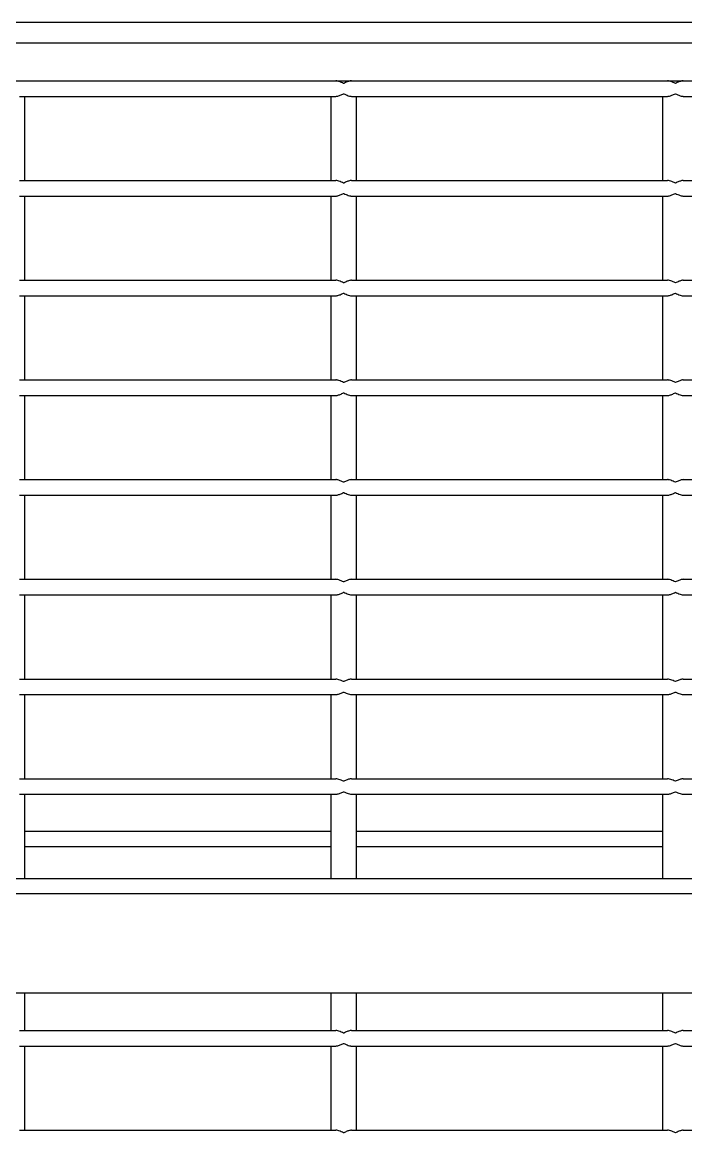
# Model space of a CAD drawing. Header units: millimetres. Extents: x 1293 to 41893, y 1011 to 26911.
# Drawn here: x 13211.4 to 13346.9, y 12990.6 to 13217.4 of the extents above; entities that cross this region are included whole.
import ezdxf

# ---------------------------------------------------------------- set-up
doc = ezdxf.new("R2010")
doc.units = ezdxf.units.MM
doc.header["$LTSCALE"] = 50

msp = doc.modelspace()

# ---------------------------------------------------------------- linework, layer by layer
at = {"color": 7, "linetype": 'Continuous', "lineweight": 25}
for p, q in [((13087.0601497, 13217.4065398), (14282.6477268, 13217.4065398)), ((13087.0601497, 13213.1732064), (14279.2935527, 13213.1732064)), ((13126.7301497, 13205.4398731), (13630.4968163, 13205.4398731)), ((13210.8676497, 13202.2648731), (13275.425983, 13202.2648731)), ((13211.925983, 13185.0798731), (13211.925983, 13202.2648731)), ((13274.3676497, 13202.2648731), (13274.3676497, 13185.0798731)), ((13278.600983, 13202.2648731), (13343.1593163, 13202.2648731)), ((13279.6593163, 13185.0798731), (13279.6593163, 13202.2648731)), ((13342.100983, 13202.2648731), (13342.100983, 13185.0798731)), ((13346.3343163, 13202.2648731), (13410.8926497, 13202.2648731)), ((13210.8676497, 13185.0798731), (13275.425983, 13185.0798731)), ((13278.600983, 13185.0798731), (13343.1593163, 13185.0798731)), ((13346.3343163, 13185.0798731), (13410.8926497, 13185.0798731)), ((13210.8676497, 13181.9048731), (13275.425983, 13181.9048731)), ((13211.925983, 13164.7198731), (13211.925983, 13181.9048731)), ((13274.3676497, 13181.9048731), (13274.3676497, 13164.7198731)), ((13278.600983, 13181.9048731), (13343.1593163, 13181.9048731)), ((13279.6593163, 13164.7198731), (13279.6593163, 13181.9048731)), ((13342.100983, 13181.9048731), (13342.100983, 13164.7198731)), ((13346.3343163, 13181.9048731), (13410.8926497, 13181.9048731)), ((13210.8676497, 13164.7198731), (13275.425983, 13164.7198731)), ((13278.600983, 13164.7198731), (13343.1593163, 13164.7198731)), ((13346.3343163, 13164.7198731), (13410.8926497, 13164.7198731)), ((13210.8676497, 13161.5448731), (13275.425983, 13161.5448731)), ((13211.925983, 13144.3598731), (13211.925983, 13161.5448731)), ((13274.3676497, 13161.5448731), (13274.3676497, 13144.3598731)), ((13278.600983, 13161.5448731), (13343.1593163, 13161.5448731)), ((13279.6593163, 13144.3598731), (13279.6593163, 13161.5448731)), ((13342.100983, 13161.5448731), (13342.100983, 13144.3598731)), ((13346.3343163, 13161.5448731), (13410.8926497, 13161.5448731)), ((13210.8676497, 13144.3598731), (13275.425983, 13144.3598731)), ((13278.600983, 13144.3598731), (13343.1593163, 13144.3598731)), ((13346.3343163, 13144.3598731), (13410.8926497, 13144.3598731)), ((13210.8676497, 13141.1848731), (13275.425983, 13141.1848731)), ((13211.925983, 13123.9998731), (13211.925983, 13141.1848731)), ((13274.3676497, 13141.1848731), (13274.3676497, 13123.9998731)), ((13278.600983, 13141.1848731), (13343.1593163, 13141.1848731)), ((13279.6593163, 13123.9998731), (13279.6593163, 13141.1848731)), ((13342.100983, 13141.1848731), (13342.100983, 13123.9998731)), ((13346.3343163, 13141.1848731), (13410.8926497, 13141.1848731)), ((13210.8676497, 13123.9998731), (13275.425983, 13123.9998731)), ((13278.600983, 13123.9998731), (13343.1593163, 13123.9998731)), ((13346.3343163, 13123.9998731), (13410.8926497, 13123.9998731)), ((13210.8676497, 13120.8248731), (13275.425983, 13120.8248731)), ((13211.925983, 13103.6398731), (13211.925983, 13120.8248731)), ((13274.3676497, 13120.8248731), (13274.3676497, 13103.6398731)), ((13278.600983, 13120.8248731), (13343.1593163, 13120.8248731)), ((13279.6593163, 13103.6398731), (13279.6593163, 13120.8248731)), ((13342.100983, 13120.8248731), (13342.100983, 13103.6398731)), ((13346.3343163, 13120.8248731), (13410.8926497, 13120.8248731)), ((13210.8676497, 13103.6398731), (13275.425983, 13103.6398731)), ((13278.600983, 13103.6398731), (13343.1593163, 13103.6398731)), ((13346.3343163, 13103.6398731), (13410.8926497, 13103.6398731)), ((13210.8676497, 13100.4648731), (13275.425983, 13100.4648731)), ((13211.925983, 13083.2798731), (13211.925983, 13100.4648731)), ((13274.3676497, 13100.4648731), (13274.3676497, 13083.2798731)), ((13278.600983, 13100.4648731), (13343.1593163, 13100.4648731)), ((13279.6593163, 13083.2798731), (13279.6593163, 13100.4648731)), ((13342.100983, 13100.4648731), (13342.100983, 13083.2798731)), ((13346.3343163, 13100.4648731), (13410.8926497, 13100.4648731)), ((13210.8676497, 13083.2798731), (13275.425983, 13083.2798731)), ((13278.600983, 13083.2798731), (13343.1593163, 13083.2798731)), ((13346.3343163, 13083.2798731), (13410.8926497, 13083.2798731)), ((13210.8676497, 13080.1048731), (13275.425983, 13080.1048731)), ((13211.925983, 13062.9198731), (13211.925983, 13080.1048731)), ((13274.3676497, 13080.1048731), (13274.3676497, 13062.9198731)), ((13278.600983, 13080.1048731), (13343.1593163, 13080.1048731)), ((13279.6593163, 13062.9198731), (13279.6593163, 13080.1048731)), ((13342.100983, 13080.1048731), (13342.100983, 13062.9198731)), ((13346.3343163, 13080.1048731), (13410.8926497, 13080.1048731)), ((13210.8676497, 13062.9198731), (13275.425983, 13062.9198731)), ((13278.600983, 13062.9198731), (13343.1593163, 13062.9198731)), ((13346.3343163, 13062.9198731), (13410.8926497, 13062.9198731)), ((13210.8676497, 13059.7448731), (13275.425983, 13059.7448731)), ((13211.925983, 13042.5598731), (13211.925983, 13059.7448731)), ((13274.3676497, 13059.7448731), (13274.3676497, 13042.5598731)), ((13278.600983, 13059.7448731), (13343.1593163, 13059.7448731)), ((13279.6593163, 13042.5598731), (13279.6593163, 13059.7448731)), ((13342.100983, 13059.7448731), (13342.100983, 13042.5598731)), ((13346.3343163, 13059.7448731), (13410.8926497, 13059.7448731)), ((13211.925983, 13052.2309845), (13274.3676497, 13052.2309845)), ((13279.6593163, 13052.2309845), (13342.100983, 13052.2309845)), ((13211.925983, 13049.0559845), (13274.3676497, 13049.0559845)), ((13279.6593163, 13049.0559845), (13342.100983, 13049.0559845)), ((13126.7301497, 13042.5598731), (13630.4968163, 13042.5598731)), ((13630.4968163, 13039.3848731), (13126.7301497, 13039.3848731)), ((13118.2601497, 13019.1732064), (13638.9601497, 13019.1732064)), ((13211.925983, 13011.5109845), (13211.925983, 13019.1732064)), ((13274.3676497, 13019.1732064), (13274.3676497, 13011.5109845)), ((13279.6593163, 13011.5109845), (13279.6593163, 13019.1732064)), ((13342.100983, 13019.1732064), (13342.100983, 13011.5109845)), ((13210.8676497, 13011.5109845), (13275.425983, 13011.5109845)), ((13278.600983, 13011.5109845), (13343.1593163, 13011.5109845)), ((13346.3343163, 13011.5109845), (13410.8926497, 13011.5109845)), ((13210.8676497, 13008.3359845), (13275.425983, 13008.3359845)), ((13211.925983, 12991.1509845), (13211.925983, 13008.3359845)), ((13274.3676497, 13008.3359845), (13274.3676497, 12991.1509845)), ((13278.600983, 13008.3359845), (13343.1593163, 13008.3359845)), ((13279.6593163, 12991.1509845), (13279.6593163, 13008.3359845)), ((13342.100983, 13008.3359845), (13342.100983, 12991.1509845)), ((13346.3343163, 13008.3359845), (13410.8926497, 13008.3359845)), ((13210.8676497, 12991.1509845), (13275.425983, 12991.1509845)), ((13278.600983, 12991.1509845), (13343.1593163, 12991.1509845)), ((13346.3343163, 12991.1509845), (13410.8926497, 12991.1509845))]:
    msp.add_line(p, q, dxfattribs=at)
for points, knots in [([(13277.013483, 13204.9107064), (13277.0109271, 13204.9118495), (13276.6909887, 13205.0549304), (13276.2154731, 13205.267201), (13275.6928312, 13205.4235456), (13275.4920758, 13205.4358291), (13275.425983, 13205.4398731)], [0, 0, 0, 0, 0.0046971273, 0.5879730073, 0.8643521995, 1, 1, 1, 1]), ([(13278.600983, 13205.4398731), (13278.5164478, 13205.4333117), (13278.239213, 13205.4117934), (13277.7041536, 13205.216986), (13277.2528199, 13205.0177457), (13277.0160389, 13204.9118496), (13277.013483, 13204.9107064)], [0, 0, 0, 0, 0.1723614537, 0.5652622384, 0.9953071929, 1, 1, 1, 1]), ([(13344.7468163, 13204.9107064), (13344.7442604, 13204.9118495), (13344.4243221, 13205.0549304), (13343.9488064, 13205.267201), (13343.4261645, 13205.4235456), (13343.2254092, 13205.4358291), (13343.1593163, 13205.4398731)], [0, 0, 0, 0, 0.0046971273, 0.5879730074, 0.8643521995, 1, 1, 1, 1]), ([(13346.3343163, 13205.4398731), (13346.2497811, 13205.4333117), (13345.9725464, 13205.4117934), (13345.4374869, 13205.216986), (13344.9861532, 13205.0177457), (13344.7493723, 13204.9118496), (13344.7468163, 13204.9107064)], [0, 0, 0, 0, 0.1723614537, 0.5652622384, 0.9953071929, 1, 1, 1, 1]), ([(13275.425983, 13202.2648731), (13275.5105182, 13202.2714345), (13275.787753, 13202.2929529), (13276.3228124, 13202.4877603), (13276.7741461, 13202.6870005), (13277.010927, 13202.7928967), (13277.013483, 13202.7940398)], [0, 0, 0, 0, 0.1723614537, 0.5652622384, 0.9953071929, 1, 1, 1, 1]), ([(13277.013483, 13202.7940398), (13277.0160389, 13202.7928968), (13277.3359773, 13202.6498159), (13277.8114929, 13202.4375452), (13278.3341348, 13202.2812007), (13278.5348902, 13202.2689171), (13278.600983, 13202.2648731)], [0, 0, 0, 0, 0.00469712726, 0.58797300735, 0.86435219951, 1, 1, 1, 1]), ([(13343.1593163, 13202.2648731), (13343.2438516, 13202.2714345), (13343.5210863, 13202.2929529), (13344.0561457, 13202.4877603), (13344.5074794, 13202.6870005), (13344.7442604, 13202.7928967), (13344.7468163, 13202.7940398)], [0, 0, 0, 0, 0.1723614537, 0.5652622384, 0.9953071929, 1, 1, 1, 1]), ([(13344.7468163, 13202.7940398), (13344.7493722, 13202.7928968), (13345.0693106, 13202.6498159), (13345.5448262, 13202.4375452), (13346.0674681, 13202.2812007), (13346.2682235, 13202.2689171), (13346.3343163, 13202.2648731)], [0, 0, 0, 0, 0.0046971273, 0.5879730074, 0.8643521995, 1, 1, 1, 1]), ([(13277.013483, 13184.5507064), (13277.0109271, 13184.5518495), (13276.6909887, 13184.6949304), (13276.2154731, 13184.907201), (13275.6928312, 13185.0635456), (13275.4920758, 13185.0758291), (13275.425983, 13185.0798731)], [0, 0, 0, 0, 0.0046971273, 0.5879730073, 0.8643521995, 1, 1, 1, 1]), ([(13278.600983, 13185.0798731), (13278.5164478, 13185.0733117), (13278.239213, 13185.0517934), (13277.7041536, 13184.856986), (13277.2528199, 13184.6577457), (13277.0160389, 13184.5518496), (13277.013483, 13184.5507064)], [0, 0, 0, 0, 0.1723614537, 0.5652622384, 0.9953071929, 1, 1, 1, 1]), ([(13344.7468163, 13184.5507064), (13344.7442604, 13184.5518495), (13344.4243221, 13184.6949304), (13343.9488064, 13184.907201), (13343.4261645, 13185.0635456), (13343.2254092, 13185.0758291), (13343.1593163, 13185.0798731)], [0, 0, 0, 0, 0.0046971273, 0.5879730074, 0.8643521995, 1, 1, 1, 1]), ([(13346.3343163, 13185.0798731), (13346.2497811, 13185.0733117), (13345.9725464, 13185.0517934), (13345.4374869, 13184.856986), (13344.9861532, 13184.6577457), (13344.7493723, 13184.5518496), (13344.7468163, 13184.5507064)], [0, 0, 0, 0, 0.1723614537, 0.5652622384, 0.9953071929, 1, 1, 1, 1]), ([(13275.425983, 13181.9048731), (13275.5105182, 13181.9114345), (13275.787753, 13181.9329529), (13276.3228124, 13182.1277603), (13276.7741461, 13182.3270005), (13277.010927, 13182.4328967), (13277.013483, 13182.4340398)], [0, 0, 0, 0, 0.1723614537, 0.5652622384, 0.9953071929, 1, 1, 1, 1]), ([(13277.013483, 13182.4340398), (13277.0160389, 13182.4328968), (13277.3359773, 13182.2898159), (13277.8114929, 13182.0775452), (13278.3341348, 13181.9212007), (13278.5348902, 13181.9089171), (13278.600983, 13181.9048731)], [0, 0, 0, 0, 0.0046971273, 0.5879730074, 0.8643521995, 1, 1, 1, 1]), ([(13343.1593163, 13181.9048731), (13343.2438516, 13181.9114345), (13343.5210863, 13181.9329529), (13344.0561457, 13182.1277603), (13344.5074794, 13182.3270005), (13344.7442604, 13182.4328967), (13344.7468163, 13182.4340398)], [0, 0, 0, 0, 0.1723614537, 0.5652622384, 0.9953071929, 1, 1, 1, 1]), ([(13344.7468163, 13182.4340398), (13344.7493722, 13182.4328968), (13345.0693106, 13182.2898159), (13345.5448262, 13182.0775452), (13346.0674681, 13181.9212007), (13346.2682235, 13181.9089171), (13346.3343163, 13181.9048731)], [0, 0, 0, 0, 0.0046971273, 0.5879730074, 0.8643521995, 1, 1, 1, 1]), ([(13277.013483, 13164.1907064), (13277.0109271, 13164.1918495), (13276.6909887, 13164.3349304), (13276.2154731, 13164.547201), (13275.6928312, 13164.7035456), (13275.4920758, 13164.7158291), (13275.425983, 13164.7198731)], [0, 0, 0, 0, 0.0046971273, 0.5879730073, 0.8643521995, 1, 1, 1, 1]), ([(13278.600983, 13164.7198731), (13278.5164478, 13164.7133117), (13278.239213, 13164.6917934), (13277.7041536, 13164.496986), (13277.2528199, 13164.2977457), (13277.0160389, 13164.1918496), (13277.013483, 13164.1907064)], [0, 0, 0, 0, 0.1723614537, 0.5652622384, 0.9953071929, 1, 1, 1, 1]), ([(13344.7468163, 13164.1907064), (13344.7442604, 13164.1918495), (13344.4243221, 13164.3349304), (13343.9488064, 13164.547201), (13343.4261645, 13164.7035456), (13343.2254092, 13164.7158291), (13343.1593163, 13164.7198731)], [0, 0, 0, 0, 0.00469712726, 0.58797300738, 0.86435219951, 1, 1, 1, 1]), ([(13346.3343163, 13164.7198731), (13346.2497811, 13164.7133117), (13345.9725464, 13164.6917934), (13345.4374869, 13164.496986), (13344.9861532, 13164.2977457), (13344.7493723, 13164.1918496), (13344.7468163, 13164.1907064)], [0, 0, 0, 0, 0.17236145371, 0.5652622384, 0.99530719289, 1, 1, 1, 1]), ([(13275.425983, 13161.5448731), (13275.5105182, 13161.5514345), (13275.787753, 13161.5729529), (13276.3228124, 13161.7677603), (13276.7741461, 13161.9670005), (13277.010927, 13162.0728967), (13277.013483, 13162.0740398)], [0, 0, 0, 0, 0.1723614537, 0.5652622384, 0.9953071929, 1, 1, 1, 1]), ([(13277.013483, 13162.0740398), (13277.0160389, 13162.0728968), (13277.3359773, 13161.9298159), (13277.8114929, 13161.7175452), (13278.3341348, 13161.5612007), (13278.5348902, 13161.5489171), (13278.600983, 13161.5448731)], [0, 0, 0, 0, 0.0046971273, 0.5879730074, 0.8643521995, 1, 1, 1, 1]), ([(13343.1593163, 13161.5448731), (13343.2438516, 13161.5514345), (13343.5210863, 13161.5729529), (13344.0561457, 13161.7677603), (13344.5074794, 13161.9670005), (13344.7442604, 13162.0728967), (13344.7468163, 13162.0740398)], [0, 0, 0, 0, 0.1723614537, 0.5652622384, 0.9953071929, 1, 1, 1, 1]), ([(13344.7468163, 13162.0740398), (13344.7493722, 13162.0728968), (13345.0693106, 13161.9298159), (13345.5448262, 13161.7175452), (13346.0674681, 13161.5612007), (13346.2682235, 13161.5489171), (13346.3343163, 13161.5448731)], [0, 0, 0, 0, 0.0046971273, 0.5879730074, 0.8643521995, 1, 1, 1, 1]), ([(13277.013483, 13143.8307064), (13277.0109271, 13143.8318495), (13276.6909887, 13143.9749304), (13276.2154731, 13144.187201), (13275.6928312, 13144.3435456), (13275.4920758, 13144.3558291), (13275.425983, 13144.3598731)], [0, 0, 0, 0, 0.00469712726, 0.58797300732, 0.86435219951, 1, 1, 1, 1]), ([(13278.600983, 13144.3598731), (13278.5164478, 13144.3533117), (13278.239213, 13144.3317934), (13277.7041536, 13144.136986), (13277.2528199, 13143.9377457), (13277.0160389, 13143.8318496), (13277.013483, 13143.8307064)], [0, 0, 0, 0, 0.1723614537, 0.5652622384, 0.9953071929, 1, 1, 1, 1]), ([(13344.7468163, 13143.8307064), (13344.7442604, 13143.8318495), (13344.4243221, 13143.9749304), (13343.9488064, 13144.187201), (13343.4261645, 13144.3435456), (13343.2254092, 13144.3558291), (13343.1593163, 13144.3598731)], [0, 0, 0, 0, 0.0046971273, 0.5879730074, 0.8643521995, 1, 1, 1, 1]), ([(13346.3343163, 13144.3598731), (13346.2497811, 13144.3533117), (13345.9725464, 13144.3317934), (13345.4374869, 13144.136986), (13344.9861532, 13143.9377457), (13344.7493723, 13143.8318496), (13344.7468163, 13143.8307064)], [0, 0, 0, 0, 0.1723614537, 0.5652622384, 0.9953071929, 1, 1, 1, 1]), ([(13275.425983, 13141.1848731), (13275.5105182, 13141.1914345), (13275.787753, 13141.2129529), (13276.3228124, 13141.4077603), (13276.7741461, 13141.6070005), (13277.010927, 13141.7128967), (13277.013483, 13141.7140398)], [0, 0, 0, 0, 0.1723614537, 0.56526223839, 0.99530719289, 1, 1, 1, 1]), ([(13277.013483, 13141.7140398), (13277.0160389, 13141.7128968), (13277.3359773, 13141.5698159), (13277.8114929, 13141.3575452), (13278.3341348, 13141.2012007), (13278.5348902, 13141.1889171), (13278.600983, 13141.1848731)], [0, 0, 0, 0, 0.0046971273, 0.5879730074, 0.8643521995, 1, 1, 1, 1]), ([(13343.1593163, 13141.1848731), (13343.2438516, 13141.1914345), (13343.5210863, 13141.2129529), (13344.0561457, 13141.4077603), (13344.5074794, 13141.6070005), (13344.7442604, 13141.7128967), (13344.7468163, 13141.7140398)], [0, 0, 0, 0, 0.1723614537, 0.5652622384, 0.9953071929, 1, 1, 1, 1]), ([(13344.7468163, 13141.7140398), (13344.7493722, 13141.7128968), (13345.0693106, 13141.5698159), (13345.5448262, 13141.3575452), (13346.0674681, 13141.2012007), (13346.2682235, 13141.1889171), (13346.3343163, 13141.1848731)], [0, 0, 0, 0, 0.0046971273, 0.5879730074, 0.8643521995, 1, 1, 1, 1]), ([(13277.013483, 13123.4707064), (13277.0109271, 13123.4718495), (13276.6909887, 13123.6149304), (13276.2154731, 13123.827201), (13275.6928312, 13123.9835456), (13275.4920758, 13123.9958291), (13275.425983, 13123.9998731)], [0, 0, 0, 0, 0.00469712726, 0.58797300732, 0.86435219951, 1, 1, 1, 1]), ([(13278.600983, 13123.9998731), (13278.5164478, 13123.9933117), (13278.239213, 13123.9717934), (13277.7041536, 13123.776986), (13277.2528199, 13123.5777457), (13277.0160389, 13123.4718496), (13277.013483, 13123.4707064)], [0, 0, 0, 0, 0.1723614537, 0.5652622384, 0.9953071929, 1, 1, 1, 1]), ([(13344.7468163, 13123.4707064), (13344.7442604, 13123.4718495), (13344.4243221, 13123.6149304), (13343.9488064, 13123.827201), (13343.4261645, 13123.9835456), (13343.2254092, 13123.9958291), (13343.1593163, 13123.9998731)], [0, 0, 0, 0, 0.0046971273, 0.5879730074, 0.8643521995, 1, 1, 1, 1]), ([(13346.3343163, 13123.9998731), (13346.2497811, 13123.9933117), (13345.9725464, 13123.9717934), (13345.4374869, 13123.776986), (13344.9861532, 13123.5777457), (13344.7493723, 13123.4718496), (13344.7468163, 13123.4707064)], [0, 0, 0, 0, 0.1723614537, 0.5652622384, 0.9953071929, 1, 1, 1, 1]), ([(13275.425983, 13120.8248731), (13275.5105182, 13120.8314345), (13275.787753, 13120.8529529), (13276.3228124, 13121.0477603), (13276.7741461, 13121.2470005), (13277.010927, 13121.3528967), (13277.013483, 13121.3540398)], [0, 0, 0, 0, 0.1723614537, 0.5652622384, 0.9953071929, 1, 1, 1, 1]), ([(13277.013483, 13121.3540398), (13277.0160389, 13121.3528968), (13277.3359773, 13121.2098159), (13277.8114929, 13120.9975452), (13278.3341348, 13120.8412007), (13278.5348902, 13120.8289171), (13278.600983, 13120.8248731)], [0, 0, 0, 0, 0.0046971273, 0.5879730074, 0.8643521995, 1, 1, 1, 1]), ([(13343.1593163, 13120.8248731), (13343.2438516, 13120.8314345), (13343.5210863, 13120.8529529), (13344.0561457, 13121.0477603), (13344.5074794, 13121.2470005), (13344.7442604, 13121.3528967), (13344.7468163, 13121.3540398)], [0, 0, 0, 0, 0.1723614537, 0.5652622384, 0.9953071929, 1, 1, 1, 1]), ([(13344.7468163, 13121.3540398), (13344.7493722, 13121.3528968), (13345.0693106, 13121.2098159), (13345.5448262, 13120.9975452), (13346.0674681, 13120.8412007), (13346.2682235, 13120.8289171), (13346.3343163, 13120.8248731)], [0, 0, 0, 0, 0.0046971273, 0.5879730074, 0.8643521995, 1, 1, 1, 1]), ([(13277.013483, 13103.1107064), (13277.0109271, 13103.1118495), (13276.6909887, 13103.2549304), (13276.2154731, 13103.467201), (13275.6928312, 13103.6235456), (13275.4920758, 13103.6358291), (13275.425983, 13103.6398731)], [0, 0, 0, 0, 0.0046971273, 0.5879730073, 0.8643521995, 1, 1, 1, 1]), ([(13278.600983, 13103.6398731), (13278.5164478, 13103.6333117), (13278.239213, 13103.6117934), (13277.7041536, 13103.416986), (13277.2528199, 13103.2177457), (13277.0160389, 13103.1118496), (13277.013483, 13103.1107064)], [0, 0, 0, 0, 0.1723614537, 0.5652622384, 0.9953071929, 1, 1, 1, 1]), ([(13344.7468163, 13103.1107064), (13344.7442604, 13103.1118495), (13344.4243221, 13103.2549304), (13343.9488064, 13103.467201), (13343.4261645, 13103.6235456), (13343.2254092, 13103.6358291), (13343.1593163, 13103.6398731)], [0, 0, 0, 0, 0.0046971273, 0.5879730074, 0.8643521995, 1, 1, 1, 1]), ([(13346.3343163, 13103.6398731), (13346.2497811, 13103.6333117), (13345.9725464, 13103.6117934), (13345.4374869, 13103.416986), (13344.9861532, 13103.2177457), (13344.7493723, 13103.1118496), (13344.7468163, 13103.1107064)], [0, 0, 0, 0, 0.1723614537, 0.5652622384, 0.9953071929, 1, 1, 1, 1]), ([(13275.425983, 13100.4648731), (13275.5105182, 13100.4714345), (13275.787753, 13100.4929529), (13276.3228124, 13100.6877603), (13276.7741461, 13100.8870005), (13277.010927, 13100.9928967), (13277.013483, 13100.9940398)], [0, 0, 0, 0, 0.1723614537, 0.56526223839, 0.99530719289, 1, 1, 1, 1]), ([(13277.013483, 13100.9940398), (13277.0160389, 13100.9928968), (13277.3359773, 13100.8498159), (13277.8114929, 13100.6375452), (13278.3341348, 13100.4812007), (13278.5348902, 13100.4689171), (13278.600983, 13100.4648731)], [0, 0, 0, 0, 0.0046971273, 0.5879730074, 0.8643521995, 1, 1, 1, 1]), ([(13343.1593163, 13100.4648731), (13343.2438516, 13100.4714345), (13343.5210863, 13100.4929529), (13344.0561457, 13100.6877603), (13344.5074794, 13100.8870005), (13344.7442604, 13100.9928967), (13344.7468163, 13100.9940398)], [0, 0, 0, 0, 0.17236145372, 0.56526223842, 0.99530719289, 1, 1, 1, 1]), ([(13344.7468163, 13100.9940398), (13344.7493722, 13100.9928968), (13345.0693106, 13100.8498159), (13345.5448262, 13100.6375452), (13346.0674681, 13100.4812007), (13346.2682235, 13100.4689171), (13346.3343163, 13100.4648731)], [0, 0, 0, 0, 0.0046971273, 0.5879730074, 0.8643521995, 1, 1, 1, 1]), ([(13277.013483, 13082.7507064), (13277.0109271, 13082.7518495), (13276.6909887, 13082.8949304), (13276.2154731, 13083.107201), (13275.6928312, 13083.2635456), (13275.4920758, 13083.2758291), (13275.425983, 13083.2798731)], [0, 0, 0, 0, 0.0046971273, 0.5879730073, 0.8643521995, 1, 1, 1, 1]), ([(13278.600983, 13083.2798731), (13278.5164478, 13083.2733117), (13278.239213, 13083.2517934), (13277.7041536, 13083.056986), (13277.2528199, 13082.8577457), (13277.0160389, 13082.7518496), (13277.013483, 13082.7507064)], [0, 0, 0, 0, 0.1723614537, 0.5652622384, 0.9953071929, 1, 1, 1, 1]), ([(13344.7468163, 13082.7507064), (13344.7442604, 13082.7518495), (13344.4243221, 13082.8949304), (13343.9488064, 13083.107201), (13343.4261645, 13083.2635456), (13343.2254092, 13083.2758291), (13343.1593163, 13083.2798731)], [0, 0, 0, 0, 0.0046971273, 0.5879730074, 0.8643521995, 1, 1, 1, 1]), ([(13346.3343163, 13083.2798731), (13346.2497811, 13083.2733117), (13345.9725464, 13083.2517934), (13345.4374869, 13083.056986), (13344.9861532, 13082.8577457), (13344.7493723, 13082.7518496), (13344.7468163, 13082.7507064)], [0, 0, 0, 0, 0.1723614537, 0.5652622384, 0.9953071929, 1, 1, 1, 1]), ([(13275.425983, 13080.1048731), (13275.5105182, 13080.1114345), (13275.787753, 13080.1329529), (13276.3228124, 13080.3277603), (13276.7741461, 13080.5270005), (13277.010927, 13080.6328967), (13277.013483, 13080.6340398)], [0, 0, 0, 0, 0.1723614537, 0.5652622384, 0.9953071929, 1, 1, 1, 1]), ([(13277.013483, 13080.6340398), (13277.0160389, 13080.6328968), (13277.3359773, 13080.4898159), (13277.8114929, 13080.2775452), (13278.3341348, 13080.1212007), (13278.5348902, 13080.1089171), (13278.600983, 13080.1048731)], [0, 0, 0, 0, 0.0046971273, 0.5879730074, 0.8643521995, 1, 1, 1, 1]), ([(13343.1593163, 13080.1048731), (13343.2438516, 13080.1114345), (13343.5210863, 13080.1329529), (13344.0561457, 13080.3277603), (13344.5074794, 13080.5270005), (13344.7442604, 13080.6328967), (13344.7468163, 13080.6340398)], [0, 0, 0, 0, 0.1723614537, 0.5652622384, 0.9953071929, 1, 1, 1, 1]), ([(13344.7468163, 13080.6340398), (13344.7493722, 13080.6328968), (13345.0693106, 13080.4898159), (13345.5448262, 13080.2775452), (13346.0674681, 13080.1212007), (13346.2682235, 13080.1089171), (13346.3343163, 13080.1048731)], [0, 0, 0, 0, 0.0046971273, 0.5879730074, 0.8643521995, 1, 1, 1, 1]), ([(13277.013483, 13062.3907064), (13277.0109271, 13062.3918495), (13276.6909887, 13062.5349304), (13276.2154731, 13062.747201), (13275.6928312, 13062.9035456), (13275.4920758, 13062.9158291), (13275.425983, 13062.9198731)], [0, 0, 0, 0, 0.0046971273, 0.5879730073, 0.8643521995, 1, 1, 1, 1]), ([(13278.600983, 13062.9198731), (13278.5164478, 13062.9133117), (13278.239213, 13062.8917934), (13277.7041536, 13062.696986), (13277.2528199, 13062.4977457), (13277.0160389, 13062.3918496), (13277.013483, 13062.3907064)], [0, 0, 0, 0, 0.1723614537, 0.5652622384, 0.9953071929, 1, 1, 1, 1]), ([(13344.7468163, 13062.3907064), (13344.7442604, 13062.3918495), (13344.4243221, 13062.5349304), (13343.9488064, 13062.747201), (13343.4261645, 13062.9035456), (13343.2254092, 13062.9158291), (13343.1593163, 13062.9198731)], [0, 0, 0, 0, 0.0046971273, 0.5879730074, 0.8643521995, 1, 1, 1, 1]), ([(13346.3343163, 13062.9198731), (13346.2497811, 13062.9133117), (13345.9725464, 13062.8917934), (13345.4374869, 13062.696986), (13344.9861532, 13062.4977457), (13344.7493723, 13062.3918496), (13344.7468163, 13062.3907064)], [0, 0, 0, 0, 0.1723614537, 0.5652622384, 0.9953071929, 1, 1, 1, 1]), ([(13275.425983, 13059.7448731), (13275.5105182, 13059.7514345), (13275.787753, 13059.7729529), (13276.3228124, 13059.9677603), (13276.7741461, 13060.1670005), (13277.010927, 13060.2728967), (13277.013483, 13060.2740398)], [0, 0, 0, 0, 0.1723614537, 0.5652622384, 0.9953071929, 1, 1, 1, 1]), ([(13277.013483, 13060.2740398), (13277.0160389, 13060.2728968), (13277.3359773, 13060.1298159), (13277.8114929, 13059.9175452), (13278.3341348, 13059.7612007), (13278.5348902, 13059.7489171), (13278.600983, 13059.7448731)], [0, 0, 0, 0, 0.00469712726, 0.58797300735, 0.86435219951, 1, 1, 1, 1]), ([(13343.1593163, 13059.7448731), (13343.2438516, 13059.7514345), (13343.5210863, 13059.7729529), (13344.0561457, 13059.9677603), (13344.5074794, 13060.1670005), (13344.7442604, 13060.2728967), (13344.7468163, 13060.2740398)], [0, 0, 0, 0, 0.17236145372, 0.56526223842, 0.99530719289, 1, 1, 1, 1]), ([(13344.7468163, 13060.2740398), (13344.7493722, 13060.2728968), (13345.0693106, 13060.1298159), (13345.5448262, 13059.9175452), (13346.0674681, 13059.7612007), (13346.2682235, 13059.7489171), (13346.3343163, 13059.7448731)], [0, 0, 0, 0, 0.0046971273, 0.5879730074, 0.8643521995, 1, 1, 1, 1]), ([(13277.013483, 13010.9818178), (13277.0109271, 13010.9829609), (13276.6909887, 13011.1260417), (13276.2154731, 13011.3383124), (13275.6928312, 13011.4946569), (13275.4920758, 13011.5069405), (13275.425983, 13011.5109845)], [0, 0, 0, 0, 0.00469712726, 0.58797300732, 0.86435219951, 1, 1, 1, 1]), ([(13278.600983, 13011.5109845), (13278.5164478, 13011.5044231), (13278.239213, 13011.4829048), (13277.7041536, 13011.2880974), (13277.2528199, 13011.0888571), (13277.0160389, 13010.9829609), (13277.013483, 13010.9818178)], [0, 0, 0, 0, 0.1723614537, 0.5652622384, 0.9953071929, 1, 1, 1, 1]), ([(13344.7468163, 13010.9818178), (13344.7442604, 13010.9829609), (13344.4243221, 13011.1260417), (13343.9488064, 13011.3383124), (13343.4261645, 13011.4946569), (13343.2254092, 13011.5069405), (13343.1593163, 13011.5109845)], [0, 0, 0, 0, 0.00469712726, 0.58797300738, 0.86435219951, 1, 1, 1, 1]), ([(13346.3343163, 13011.5109845), (13346.2497811, 13011.5044231), (13345.9725464, 13011.4829048), (13345.4374869, 13011.2880974), (13344.9861532, 13011.0888571), (13344.7493723, 13010.9829609), (13344.7468163, 13010.9818178)], [0, 0, 0, 0, 0.1723614537, 0.5652622384, 0.9953071929, 1, 1, 1, 1]), ([(13275.425983, 13008.3359845), (13275.5105182, 13008.3425459), (13275.787753, 13008.3640642), (13276.3228124, 13008.5588716), (13276.7741461, 13008.7581119), (13277.010927, 13008.8640081), (13277.013483, 13008.8651512)], [0, 0, 0, 0, 0.1723614537, 0.5652622384, 0.9953071929, 1, 1, 1, 1]), ([(13277.013483, 13008.8651512), (13277.0160389, 13008.8640081), (13277.3359773, 13008.7209272), (13277.8114929, 13008.5086566), (13278.3341348, 13008.352312), (13278.5348902, 13008.3400285), (13278.600983, 13008.3359845)], [0, 0, 0, 0, 0.0046971273, 0.5879730074, 0.8643521995, 1, 1, 1, 1]), ([(13343.1593163, 13008.3359845), (13343.2438516, 13008.3425459), (13343.5210863, 13008.3640642), (13344.0561457, 13008.5588716), (13344.5074794, 13008.7581119), (13344.7442604, 13008.8640081), (13344.7468163, 13008.8651512)], [0, 0, 0, 0, 0.1723614537, 0.5652622384, 0.9953071929, 1, 1, 1, 1]), ([(13344.7468163, 13008.8651512), (13344.7493722, 13008.8640081), (13345.0693106, 13008.7209272), (13345.5448262, 13008.5086566), (13346.0674681, 13008.352312), (13346.2682235, 13008.3400285), (13346.3343163, 13008.3359845)], [0, 0, 0, 0, 0.00469712726, 0.58797300742, 0.86435219951, 1, 1, 1, 1]), ([(13277.013483, 12990.6218178), (13277.0109271, 12990.6229609), (13276.6909887, 12990.7660417), (13276.2154731, 12990.9783124), (13275.6928312, 12991.1346569), (13275.4920758, 12991.1469405), (13275.425983, 12991.1509845)], [0, 0, 0, 0, 0.00469712726, 0.58797300732, 0.86435219951, 1, 1, 1, 1]), ([(13278.600983, 12991.1509845), (13278.5164478, 12991.1444231), (13278.239213, 12991.1229048), (13277.7041536, 12990.9280974), (13277.2528199, 12990.7288571), (13277.0160389, 12990.6229609), (13277.013483, 12990.6218178)], [0, 0, 0, 0, 0.1723614537, 0.5652622384, 0.9953071929, 1, 1, 1, 1]), ([(13344.7468163, 12990.6218178), (13344.7442604, 12990.6229609), (13344.4243221, 12990.7660417), (13343.9488064, 12990.9783124), (13343.4261645, 12991.1346569), (13343.2254092, 12991.1469405), (13343.1593163, 12991.1509845)], [0, 0, 0, 0, 0.0046971273, 0.5879730074, 0.8643521995, 1, 1, 1, 1]), ([(13346.3343163, 12991.1509845), (13346.2497811, 12991.1444231), (13345.9725464, 12991.1229048), (13345.4374869, 12990.9280974), (13344.9861532, 12990.7288571), (13344.7493723, 12990.6229609), (13344.7468163, 12990.6218178)], [0, 0, 0, 0, 0.1723614537, 0.5652622384, 0.9953071929, 1, 1, 1, 1])]:
    msp.add_open_spline(points, degree=3, knots=knots, dxfattribs=at)

doc.saveas('drawing.dxf')
